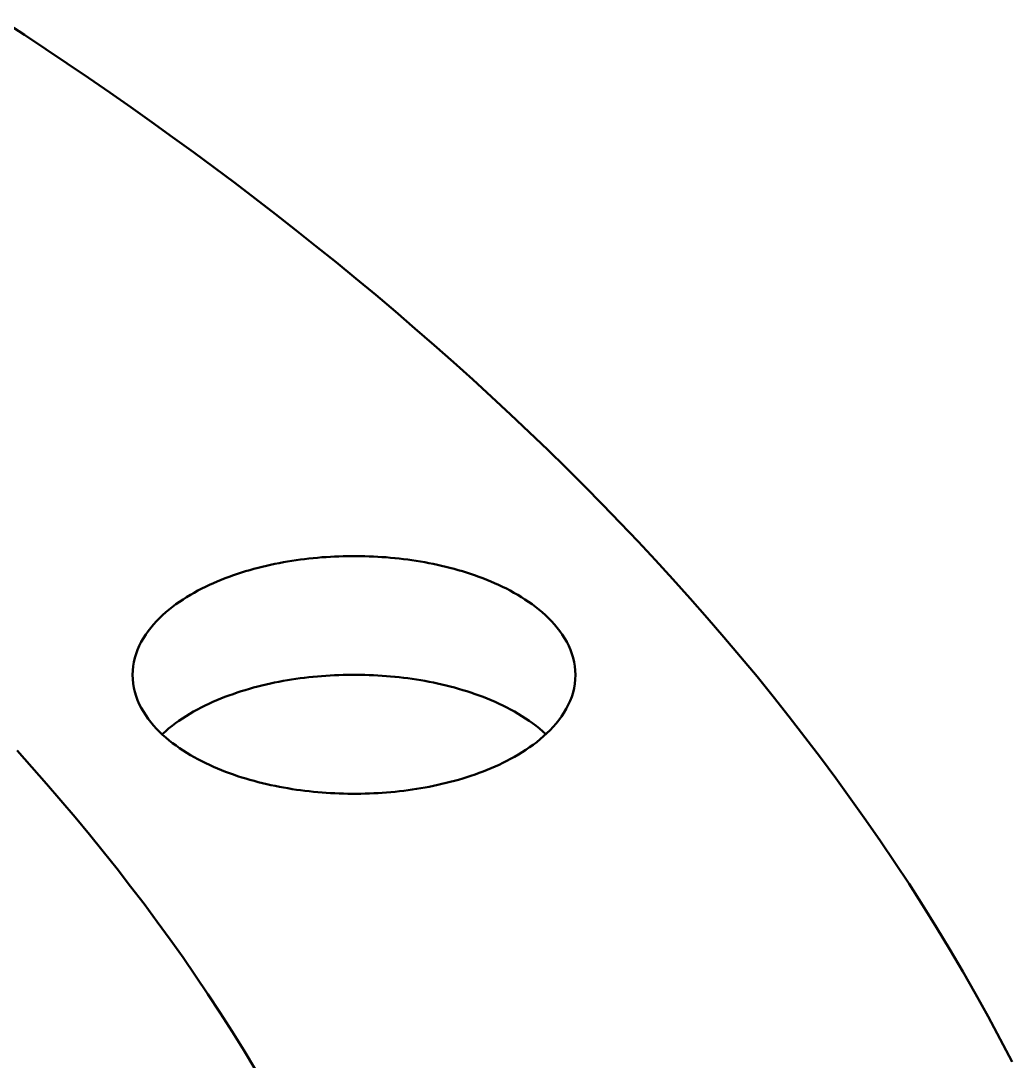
# Model space of a CAD drawing. Header units: millimetres. Extents: x 0 to 841, y 0 to 594.
# Drawn here: x 448.37 to 476.12, y 408.37 to 437.5 of the extents above; entities that cross this region are included whole.
import ezdxf

# ---------------------------------------------------------------- set-up
doc = ezdxf.new("R2010")
doc.units = ezdxf.units.MM
doc.layers.add('FINA', color=7, linetype='CONTINUOUS', lineweight=25)
doc.layers.add('VIS', color=7, linetype='CONTINUOUS', lineweight=50)

msp = doc.modelspace()

# ---------------------------------------------------------------- linework, layer by layer
at = {"layer": 'FINA'}
for points in [[(476.123, 408.35), (475.79, 408.988), (475.449, 409.623), (475.1, 410.253), (474.742, 410.878), (474.377, 411.499), (474.004, 412.115), (473.623, 412.726), (473.235, 413.333), (472.84, 413.935), (472.437, 414.532), (472.028, 415.124), (471.611, 415.712), (471.188, 416.295), (470.759, 416.874), (470.323, 417.447), (469.882, 418.016), (469.434, 418.58), (468.98, 419.139), (468.521, 419.694), (468.055, 420.244), (467.585, 420.789), (467.109, 421.33), (466.628, 421.865), (466.141, 422.397), (465.65, 422.923), (465.154, 423.445), (464.653, 423.963), (464.147, 424.476), (463.637, 424.984), (463.122, 425.488), (462.603, 425.987), (462.08, 426.482), (461.553, 426.973), (461.022, 427.459), (460.486, 427.941), (459.947, 428.419), (459.404, 428.892), (458.858, 429.361), (458.307, 429.826), (457.754, 430.286), (457.196, 430.743), (456.636, 431.195), (456.072, 431.643), (455.505, 432.087), (454.935, 432.527), (454.362, 432.963), (453.785, 433.395), (453.206, 433.823), (452.624, 434.248), (452.039, 434.668), (451.452, 435.084), (450.861, 435.497), (450.268, 435.906), (449.673, 436.311), (449.075, 436.712), (448.474, 437.11), (447.871, 437.504)], [(451.502, 419.187), (451.506, 419.308), (451.518, 419.428), (451.538, 419.546), (451.566, 419.664), (451.601, 419.779), (451.642, 419.892), (451.691, 420.002), (451.745, 420.11), (451.805, 420.215), (451.87, 420.316), (451.939, 420.415), (452.013, 420.51), (452.09, 420.602), (452.171, 420.692), (452.256, 420.778), (452.343, 420.861), (452.433, 420.941), (452.525, 421.019), (452.619, 421.093), (452.716, 421.166), (452.814, 421.235), (452.914, 421.302), (453.016, 421.367), (453.119, 421.429), (453.224, 421.489), (453.33, 421.547), (453.436, 421.603), (453.544, 421.656), (453.653, 421.708), (453.763, 421.758), (453.874, 421.805), (453.985, 421.851), (454.097, 421.895), (454.21, 421.938), (454.324, 421.978), (454.438, 422.017), (454.552, 422.054), (454.667, 422.09), (454.783, 422.124), (454.899, 422.156), (455.016, 422.187), (455.133, 422.216), (455.25, 422.244), (455.367, 422.27), (455.485, 422.295), (455.603, 422.319), (455.722, 422.341), (455.841, 422.362), (455.96, 422.381), (456.079, 422.399), (456.198, 422.416), (456.318, 422.431), (456.437, 422.445), (456.557, 422.458), (456.677, 422.47), (456.797, 422.48), (456.917, 422.489), (457.038, 422.496), (457.158, 422.502), (457.278, 422.507), (457.399, 422.511), (457.519, 422.514), (457.64, 422.515), (457.76, 422.515), (457.881, 422.514), (458.001, 422.511), (458.122, 422.507), (458.242, 422.502), (458.363, 422.496), (458.483, 422.489), (458.603, 422.48), (458.723, 422.47), (458.843, 422.458), (458.963, 422.445), (459.083, 422.431), (459.202, 422.416), (459.322, 422.399), (459.441, 422.381), (459.56, 422.362), (459.678, 422.341), (459.797, 422.319), (459.915, 422.295), (460.033, 422.27), (460.15, 422.244), (460.268, 422.216), (460.385, 422.187), (460.501, 422.156), (460.617, 422.124), (460.733, 422.09), (460.848, 422.054), (460.963, 422.017), (461.077, 421.978), (461.19, 421.938), (461.303, 421.895), (461.415, 421.851), (461.527, 421.805), (461.637, 421.758), (461.747, 421.708), (461.856, 421.656), (461.964, 421.603), (462.071, 421.547), (462.176, 421.489), (462.281, 421.429), (462.384, 421.367), (462.486, 421.302), (462.586, 421.235), (462.684, 421.166), (462.781, 421.093), (462.875, 421.019), (462.968, 420.941), (463.058, 420.861), (463.145, 420.778), (463.229, 420.692), (463.31, 420.602), (463.388, 420.51), (463.461, 420.415), (463.531, 420.316), (463.596, 420.215), (463.655, 420.11), (463.71, 420.002), (463.758, 419.892), (463.8, 419.779), (463.835, 419.664), (463.862, 419.546), (463.882, 419.428), (463.894, 419.308), (463.898, 419.187)], [(462.083, 416.834), (461.976, 416.778), (461.868, 416.724), (461.759, 416.672), (461.649, 416.623), (461.539, 416.575), (461.427, 416.528), (461.315, 416.484), (461.202, 416.442), (461.089, 416.401), (460.974, 416.362), (460.86, 416.324), (460.744, 416.289), (460.629, 416.254), (460.513, 416.222), (460.396, 416.191), (460.279, 416.161), (460.162, 416.133), (460.044, 416.107), (459.926, 416.082), (459.808, 416.058), (459.689, 416.036), (459.57, 416.015), (459.451, 415.995), (459.332, 415.977), (459.212, 415.96), (459.093, 415.945), (458.973, 415.93), (458.853, 415.918), (458.733, 415.906), (458.613, 415.896), (458.492, 415.887), (458.372, 415.879), (458.252, 415.873), (458.131, 415.868), (458.01, 415.864), (457.89, 415.861), (457.769, 415.86), (457.649, 415.86), (457.528, 415.861), (457.407, 415.863), (457.287, 415.867), (457.166, 415.872), (457.046, 415.878), (456.925, 415.886), (456.805, 415.894), (456.685, 415.905), (456.565, 415.916), (456.445, 415.929), (456.325, 415.943), (456.205, 415.958), (456.086, 415.974), (455.966, 415.992), (455.847, 416.012), (455.728, 416.032), (455.61, 416.055), (455.491, 416.078), (455.373, 416.103), (455.256, 416.129), (455.138, 416.157), (455.021, 416.186), (454.904, 416.217), (454.788, 416.25), (454.672, 416.284), (454.557, 416.319), (454.442, 416.356), (454.328, 416.395), (454.215, 416.436), (454.102, 416.478), (453.989, 416.522), (453.878, 416.568), (453.767, 416.615), (453.657, 416.665), (453.548, 416.717), (453.44, 416.77), (453.333, 416.826), (453.227, 416.884), (453.122, 416.944), (453.019, 417.006), (452.917, 417.071), (452.817, 417.138), (452.718, 417.208), (452.621, 417.28), (452.527, 417.354), (452.434, 417.432), (452.344, 417.512), (452.257, 417.596), (452.173, 417.682), (452.091, 417.771), (452.014, 417.863), (451.94, 417.959), (451.87, 418.057), (451.805, 418.159), (451.745, 418.264), (451.691, 418.371), (451.643, 418.482), (451.601, 418.595), (451.566, 418.71), (451.538, 418.828), (451.518, 418.947), (451.506, 419.067), (451.502, 419.187)], [(452.329, 417.526), (452.419, 417.607), (452.511, 417.685), (452.606, 417.761), (452.702, 417.834), (452.801, 417.904), (452.901, 417.971), (453.003, 418.036), (453.106, 418.099), (453.211, 418.16), (453.317, 418.218), (453.424, 418.274), (453.532, 418.328), (453.641, 418.38), (453.751, 418.43), (453.862, 418.478), (453.974, 418.525), (454.086, 418.569), (454.199, 418.612), (454.313, 418.652), (454.428, 418.691), (454.543, 418.729), (454.658, 418.765), (454.774, 418.799), (454.89, 418.832), (455.007, 418.863), (455.124, 418.892), (455.242, 418.92), (455.36, 418.947), (455.478, 418.972), (455.597, 418.996), (455.716, 419.018), (455.835, 419.039), (455.954, 419.058), (456.074, 419.076), (456.193, 419.093), (456.313, 419.109), (456.433, 419.123), (456.554, 419.136), (456.674, 419.147), (456.794, 419.157), (456.915, 419.166), (457.036, 419.174), (457.156, 419.18), (457.277, 419.185), (457.398, 419.189), (457.519, 419.192), (457.64, 419.193), (457.761, 419.193), (457.881, 419.192), (458.002, 419.189), (458.123, 419.185), (458.244, 419.18), (458.365, 419.174), (458.485, 419.166), (458.606, 419.157), (458.726, 419.147), (458.847, 419.136), (458.967, 419.123), (459.087, 419.109), (459.207, 419.093), (459.327, 419.076), (459.446, 419.058), (459.566, 419.039), (459.685, 419.018), (459.803, 418.996), (459.922, 418.972), (460.04, 418.947), (460.158, 418.92), (460.276, 418.892), (460.393, 418.863), (460.51, 418.832), (460.626, 418.799), (460.742, 418.765), (460.858, 418.729), (460.973, 418.691), (461.087, 418.652), (461.201, 418.612), (461.314, 418.569), (461.426, 418.525), (461.538, 418.478), (461.649, 418.43), (461.759, 418.38), (461.868, 418.328), (461.976, 418.274), (462.084, 418.218), (462.189, 418.16), (462.294, 418.099), (462.397, 418.036), (462.499, 417.971), (462.599, 417.904), (462.698, 417.834), (462.795, 417.761), (462.889, 417.685), (462.981, 417.607), (463.071, 417.526)], [(463.898, 419.187), (463.894, 419.063), (463.881, 418.939), (463.86, 418.816), (463.83, 418.695), (463.793, 418.575), (463.748, 418.459), (463.697, 418.345), (463.639, 418.235), (463.575, 418.127), (463.507, 418.023), (463.433, 417.922), (463.355, 417.825), (463.273, 417.731), (463.188, 417.64), (463.099, 417.552), (463.007, 417.468), (462.912, 417.387), (462.815, 417.308), (462.716, 417.232), (462.615, 417.16), (462.512, 417.09), (462.407, 417.022), (462.3, 416.957), (462.192, 416.894), (462.083, 416.834)], [(454.934, 408.152), (454.613, 408.681), (454.286, 409.207), (453.952, 409.729), (453.612, 410.247), (453.266, 410.76), (452.914, 411.27), (452.556, 411.775), (452.192, 412.277), (451.823, 412.774), (451.448, 413.267), (451.068, 413.757), (450.683, 414.242), (450.293, 414.723), (449.898, 415.2), (449.498, 415.673), (449.093, 416.141), (448.684, 416.606), (448.27, 417.067)], [(454.934, 408.152), (454.613, 408.681), (454.286, 409.207), (453.952, 409.729), (453.612, 410.247), (453.266, 410.76), (452.914, 411.27), (452.556, 411.775), (452.192, 412.277), (451.823, 412.774), (451.448, 413.267), (451.068, 413.757), (450.683, 414.242), (450.293, 414.723), (449.898, 415.2), (449.498, 415.673), (449.093, 416.141), (448.684, 416.606), (448.27, 417.067)]]:
    msp.add_lwpolyline(points, dxfattribs=at)
at = {"layer": 'VIS'}
for points in [[(476.123, 408.35), (475.79, 408.988), (475.449, 409.623), (475.1, 410.253), (474.742, 410.878), (474.377, 411.499), (474.004, 412.115), (473.623, 412.726), (473.235, 413.333), (472.84, 413.935), (472.437, 414.532), (472.028, 415.124), (471.611, 415.712), (471.188, 416.295), (470.759, 416.874), (470.323, 417.447), (469.882, 418.016), (469.434, 418.58), (468.98, 419.139), (468.521, 419.694), (468.055, 420.244), (467.585, 420.789), (467.109, 421.33), (466.628, 421.865), (466.141, 422.397), (465.65, 422.923), (465.154, 423.445), (464.653, 423.963), (464.147, 424.476), (463.637, 424.984), (463.122, 425.488), (462.603, 425.987), (462.08, 426.482), (461.553, 426.973), (461.022, 427.459), (460.486, 427.941), (459.947, 428.419), (459.404, 428.892), (458.858, 429.361), (458.307, 429.826), (457.754, 430.286), (457.196, 430.743), (456.636, 431.195), (456.072, 431.643), (455.505, 432.087), (454.935, 432.527), (454.362, 432.963), (453.785, 433.395), (453.206, 433.823), (452.624, 434.248), (452.039, 434.668), (451.452, 435.084), (450.861, 435.497), (450.268, 435.906), (449.673, 436.311), (449.075, 436.712), (448.474, 437.11), (447.871, 437.504)], [(451.502, 419.187), (451.506, 419.308), (451.518, 419.428), (451.538, 419.546), (451.566, 419.664), (451.601, 419.779), (451.642, 419.892), (451.691, 420.002), (451.745, 420.11), (451.805, 420.215), (451.87, 420.316), (451.939, 420.415), (452.013, 420.51), (452.09, 420.602), (452.171, 420.692), (452.256, 420.778), (452.343, 420.861), (452.433, 420.941), (452.525, 421.019), (452.619, 421.093), (452.716, 421.166), (452.814, 421.235), (452.914, 421.302), (453.016, 421.367), (453.119, 421.429), (453.224, 421.489), (453.33, 421.547), (453.436, 421.603), (453.544, 421.656), (453.653, 421.708), (453.763, 421.758), (453.874, 421.805), (453.985, 421.851), (454.097, 421.895), (454.21, 421.938), (454.324, 421.978), (454.438, 422.017), (454.552, 422.054), (454.667, 422.09), (454.783, 422.124), (454.899, 422.156), (455.016, 422.187), (455.133, 422.216), (455.25, 422.244), (455.367, 422.27), (455.485, 422.295), (455.603, 422.319), (455.722, 422.341), (455.841, 422.362), (455.96, 422.381), (456.079, 422.399), (456.198, 422.416), (456.318, 422.431), (456.437, 422.445), (456.557, 422.458), (456.677, 422.47), (456.797, 422.48), (456.917, 422.489), (457.038, 422.496), (457.158, 422.502), (457.278, 422.507), (457.399, 422.511), (457.519, 422.514), (457.64, 422.515), (457.76, 422.515), (457.881, 422.514), (458.001, 422.511), (458.122, 422.507), (458.242, 422.502), (458.363, 422.496), (458.483, 422.489), (458.603, 422.48), (458.723, 422.47), (458.843, 422.458), (458.963, 422.445), (459.083, 422.431), (459.202, 422.416), (459.322, 422.399), (459.441, 422.381), (459.56, 422.362), (459.678, 422.341), (459.797, 422.319), (459.915, 422.295), (460.033, 422.27), (460.15, 422.244), (460.268, 422.216), (460.385, 422.187), (460.501, 422.156), (460.617, 422.124), (460.733, 422.09), (460.848, 422.054), (460.963, 422.017), (461.077, 421.978), (461.19, 421.938), (461.303, 421.895), (461.415, 421.851), (461.527, 421.805), (461.637, 421.758), (461.747, 421.708), (461.856, 421.656), (461.964, 421.603), (462.071, 421.547), (462.176, 421.489), (462.281, 421.429), (462.384, 421.367), (462.486, 421.302), (462.586, 421.235), (462.684, 421.166), (462.781, 421.093), (462.875, 421.019), (462.968, 420.941), (463.058, 420.861), (463.145, 420.778), (463.229, 420.692), (463.31, 420.602), (463.388, 420.51), (463.461, 420.415), (463.531, 420.316), (463.596, 420.215), (463.655, 420.11), (463.71, 420.002), (463.758, 419.892), (463.8, 419.779), (463.835, 419.664), (463.862, 419.546), (463.882, 419.428), (463.894, 419.308), (463.898, 419.187)], [(462.083, 416.834), (461.976, 416.778), (461.868, 416.724), (461.759, 416.672), (461.649, 416.623), (461.539, 416.575), (461.427, 416.528), (461.315, 416.484), (461.202, 416.442), (461.089, 416.401), (460.974, 416.362), (460.86, 416.324), (460.744, 416.289), (460.629, 416.254), (460.513, 416.222), (460.396, 416.191), (460.279, 416.161), (460.162, 416.133), (460.044, 416.107), (459.926, 416.082), (459.808, 416.058), (459.689, 416.036), (459.57, 416.015), (459.451, 415.995), (459.332, 415.977), (459.212, 415.96), (459.093, 415.945), (458.973, 415.93), (458.853, 415.918), (458.733, 415.906), (458.613, 415.896), (458.492, 415.887), (458.372, 415.879), (458.252, 415.873), (458.131, 415.868), (458.01, 415.864), (457.89, 415.861), (457.769, 415.86), (457.649, 415.86), (457.528, 415.861), (457.407, 415.863), (457.287, 415.867), (457.166, 415.872), (457.046, 415.878), (456.925, 415.886), (456.805, 415.894), (456.685, 415.905), (456.565, 415.916), (456.445, 415.929), (456.325, 415.943), (456.205, 415.958), (456.086, 415.974), (455.966, 415.992), (455.847, 416.012), (455.728, 416.032), (455.61, 416.055), (455.491, 416.078), (455.373, 416.103), (455.256, 416.129), (455.138, 416.157), (455.021, 416.186), (454.904, 416.217), (454.788, 416.25), (454.672, 416.284), (454.557, 416.319), (454.442, 416.356), (454.328, 416.395), (454.215, 416.436), (454.102, 416.478), (453.989, 416.522), (453.878, 416.568), (453.767, 416.615), (453.657, 416.665), (453.548, 416.717), (453.44, 416.77), (453.333, 416.826), (453.227, 416.884), (453.122, 416.944), (453.019, 417.006), (452.917, 417.071), (452.817, 417.138), (452.718, 417.208), (452.621, 417.28), (452.527, 417.354), (452.434, 417.432), (452.344, 417.512), (452.257, 417.596), (452.173, 417.682), (452.091, 417.771), (452.014, 417.863), (451.94, 417.959), (451.87, 418.057), (451.805, 418.159), (451.745, 418.264), (451.691, 418.371), (451.643, 418.482), (451.601, 418.595), (451.566, 418.71), (451.538, 418.828), (451.518, 418.947), (451.506, 419.067), (451.502, 419.187)], [(452.329, 417.526), (452.419, 417.607), (452.511, 417.685), (452.606, 417.761), (452.702, 417.834), (452.801, 417.904), (452.901, 417.971), (453.003, 418.036), (453.106, 418.099), (453.211, 418.16), (453.317, 418.218), (453.424, 418.274), (453.532, 418.328), (453.641, 418.38), (453.751, 418.43), (453.862, 418.478), (453.974, 418.525), (454.086, 418.569), (454.199, 418.612), (454.313, 418.652), (454.428, 418.691), (454.543, 418.729), (454.658, 418.765), (454.774, 418.799), (454.89, 418.832), (455.007, 418.863), (455.124, 418.892), (455.242, 418.92), (455.36, 418.947), (455.478, 418.972), (455.597, 418.996), (455.716, 419.018), (455.835, 419.039), (455.954, 419.058), (456.074, 419.076), (456.193, 419.093), (456.313, 419.109), (456.433, 419.123), (456.554, 419.136), (456.674, 419.147), (456.794, 419.157), (456.915, 419.166), (457.036, 419.174), (457.156, 419.18), (457.277, 419.185), (457.398, 419.189), (457.519, 419.192), (457.64, 419.193), (457.761, 419.193), (457.881, 419.192), (458.002, 419.189), (458.123, 419.185), (458.244, 419.18), (458.365, 419.174), (458.485, 419.166), (458.606, 419.157), (458.726, 419.147), (458.847, 419.136), (458.967, 419.123), (459.087, 419.109), (459.207, 419.093), (459.327, 419.076), (459.446, 419.058), (459.566, 419.039), (459.685, 419.018), (459.803, 418.996), (459.922, 418.972), (460.04, 418.947), (460.158, 418.92), (460.276, 418.892), (460.393, 418.863), (460.51, 418.832), (460.626, 418.799), (460.742, 418.765), (460.858, 418.729), (460.973, 418.691), (461.087, 418.652), (461.201, 418.612), (461.314, 418.569), (461.426, 418.525), (461.538, 418.478), (461.649, 418.43), (461.759, 418.38), (461.868, 418.328), (461.976, 418.274), (462.084, 418.218), (462.189, 418.16), (462.294, 418.099), (462.397, 418.036), (462.499, 417.971), (462.599, 417.904), (462.698, 417.834), (462.795, 417.761), (462.889, 417.685), (462.981, 417.607), (463.071, 417.526)], [(463.898, 419.187), (463.894, 419.063), (463.881, 418.939), (463.86, 418.816), (463.83, 418.695), (463.793, 418.575), (463.748, 418.459), (463.697, 418.345), (463.639, 418.235), (463.575, 418.127), (463.507, 418.023), (463.433, 417.922), (463.355, 417.825), (463.273, 417.731), (463.188, 417.64), (463.099, 417.552), (463.007, 417.468), (462.912, 417.387), (462.815, 417.308), (462.716, 417.232), (462.615, 417.16), (462.512, 417.09), (462.407, 417.022), (462.3, 416.957), (462.192, 416.894), (462.083, 416.834)], [(454.934, 408.152), (454.613, 408.681), (454.286, 409.207), (453.952, 409.729), (453.612, 410.247), (453.266, 410.76), (452.914, 411.27), (452.556, 411.775), (452.192, 412.277), (451.823, 412.774), (451.448, 413.267), (451.068, 413.757), (450.683, 414.242), (450.293, 414.723), (449.898, 415.2), (449.498, 415.673), (449.093, 416.141), (448.684, 416.606), (448.27, 417.067)], [(454.934, 408.152), (454.613, 408.681), (454.286, 409.207), (453.952, 409.729), (453.612, 410.247), (453.266, 410.76), (452.914, 411.27), (452.556, 411.775), (452.192, 412.277), (451.823, 412.774), (451.448, 413.267), (451.068, 413.757), (450.683, 414.242), (450.293, 414.723), (449.898, 415.2), (449.498, 415.673), (449.093, 416.141), (448.684, 416.606), (448.27, 417.067)]]:
    msp.add_lwpolyline(points, dxfattribs=at)

doc.saveas('drawing.dxf')
